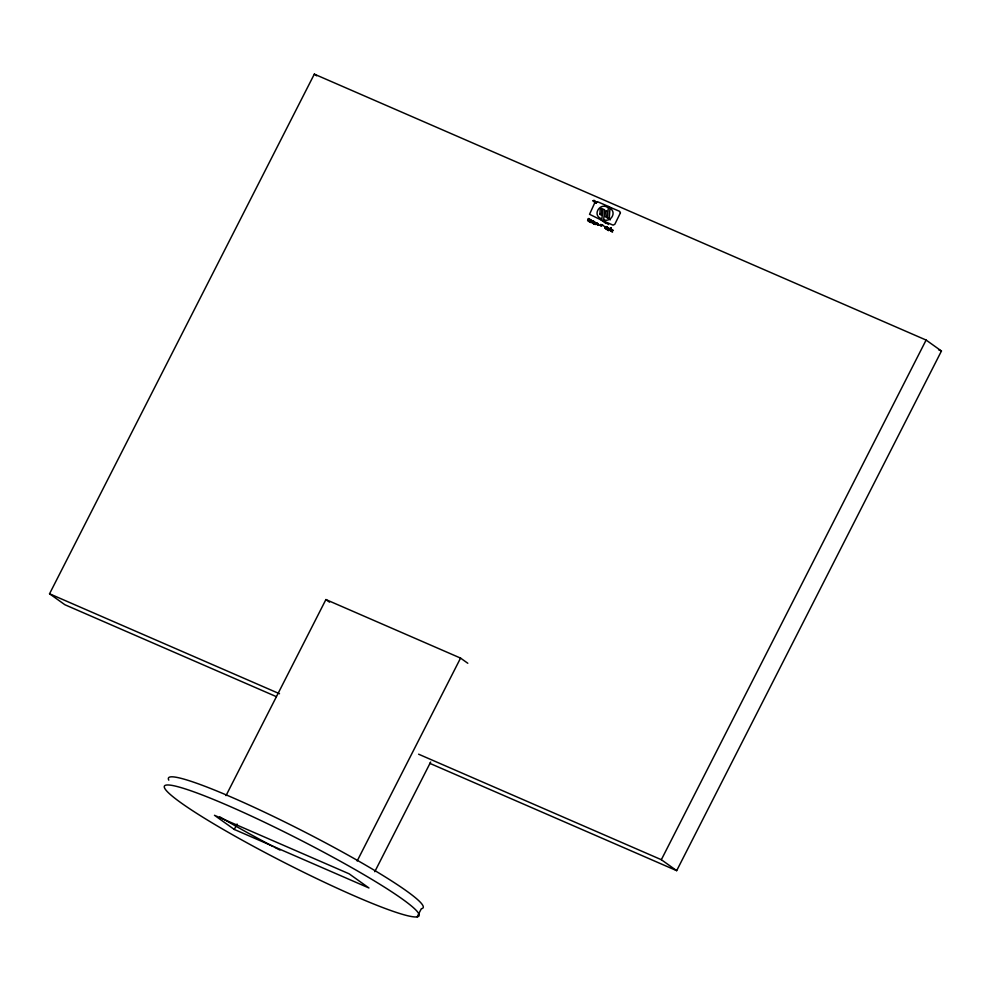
<?xml version="1.0" encoding="UTF-8"?>
<svg xmlns="http://www.w3.org/2000/svg" width="991" height="991" viewBox="0 0 991 991"><rect width="100%" height="100%" fill="white"/><g stroke="black" fill="none" stroke-linecap="round" stroke-linejoin="round"><path stroke-width="1.49" d="M597.932 224.164C597.325 221.08 595.12 225.477 597.784 224.338M601.017 219.903L601.054 218.615C592.172 214.96 599.766 202.56 607.458 207.255L607.495 206.041L598.13 201.978A4.237 3.555 -54.5 0 0 597.003 201.706L594.947 202.424L589.534 214.304L601.017 219.903L605.996 223.458M606.641 217.178L607.074 211.963L607.917 212.334L607.533 217.549L609.254 218.305L610.06 207.193L608.4 206.462L608.016 211.318L606.269 210.687L605.39 211.306L605.03 216.484L610.382 219.853M608.573 224.523L603.593 220.968L604.547 209.77L601.896 208.618A1.957 1.648 -54.5 0 0 601.401 208.494L600.199 209.126L599.964 214.229M597.462 223.607L596.805 223.322L599.951 225.391M276.39 696.661L64.886 604.733L49.55 593.782L314.32 74.139L926.114 340.062L941.45 351.012L676.68 870.655L429.685 763.293M226.01 795.624L325.903 599.567L460.555 658.098L467.802 663.264M234.31 829.455L214.465 815.283L349.105 873.802L368.949 887.973L234.31 829.455L237.06 824.041M596.384 202.808L593.832 200.64L596.532 202.511M594.043 200.727C594.204 201.607 592.37 199.426 596.186 202.697M590.14 222.294L587.638 220.51L588.121 218.813L592.717 221.86M588.406 218.937L591.726 220.473M590.686 222.529L588.183 220.745L589.236 218.701M593.621 223.793L591.131 222.021L591.937 220.696L595.492 222.876M594.773 224.3L591.738 222.281L592.271 221.228L592.271 222.517L595.343 224.548M593.002 221.092L593.646 221.216L592.853 222.764M608.474 230.618L604.733 227.955L605.972 226.53L609.081 228.785M608.35 230.222L605.328 228.203L605.885 227.125L605.86 228.438L608.92 230.457M606.591 227.013L607.21 227.125L606.418 228.686M611.98 231.745L609.49 229.974L610.245 228.487L613.318 230.519M612.562 232.005L610.06 230.222L610.815 228.735M357.156 861.006L460.555 658.098M374.771 871.708L430.664 762.029M417.174 916.861A142.915 13.701 27 0 0 248.419 814.713A142.915 13.701 27 0 0 209.46 821.266A142.915 13.701 27 0 0 417.174 916.861L421.311 908.735A142.915 13.701 27 0 0 301.747 830.47A142.915 13.701 27 0 0 168.792 780.14M676.68 870.655L661.344 859.705L926.114 340.062M602.813 225.217L600.868 226.208L600.868 224.35L601.438 225.589L602.268 224.982L605.315 227.001M938.613 349.773L941.45 351.012M603.593 220.968L601.81 220.188L602.218 215.481L600.571 214.762A1.771 1.486 -54.5 0 1 599.951 214.229M49.55 593.782L279.512 693.737M418.611 754.201L661.344 859.705M608.4 206.462L610.89 208.246M594.278 200.69L596.78 202.474M593.312 201.099L596.26 203.068M610.245 228.487L612.735 230.271M606.653 226.889L609.7 228.909M593.064 220.956L596.136 222.987M596.087 223.371L598.576 225.143M595.987 223.557L598.477 225.341M588.654 218.441L591.156 220.225M588.79 219.581L591.466 221.439M589.162 220.089L591.664 221.873M314.32 74.139L316.674 75.824M325.903 599.567L329.532 602.156M279.896 850.03A142.915 13.701 27 0 1 274.631 847.293M273.33 846.611A142.915 13.701 27 0 1 219.804 816.857M610.518 227.893L611.174 228.017L610.518 227.893M620.416 212.842L614.816 224.288L613.218 225.093A2.577 2.155 -54.5 0 1 612.574 224.92L604.337 221.352L604.448 220.027C610.902 221.848 616.377 213.065 610.716 208.705L610.803 207.59L619.127 211.12A3.27 2.75 -54.5 0 1 619.784 211.541L620.416 212.842M601.884 209.646L601.525 214.155L602.342 214.514L602.751 210.018L601.884 209.646M593.163 200.678C593.943 203.254 595.43 199.092 593.163 200.678"/></g></svg>
